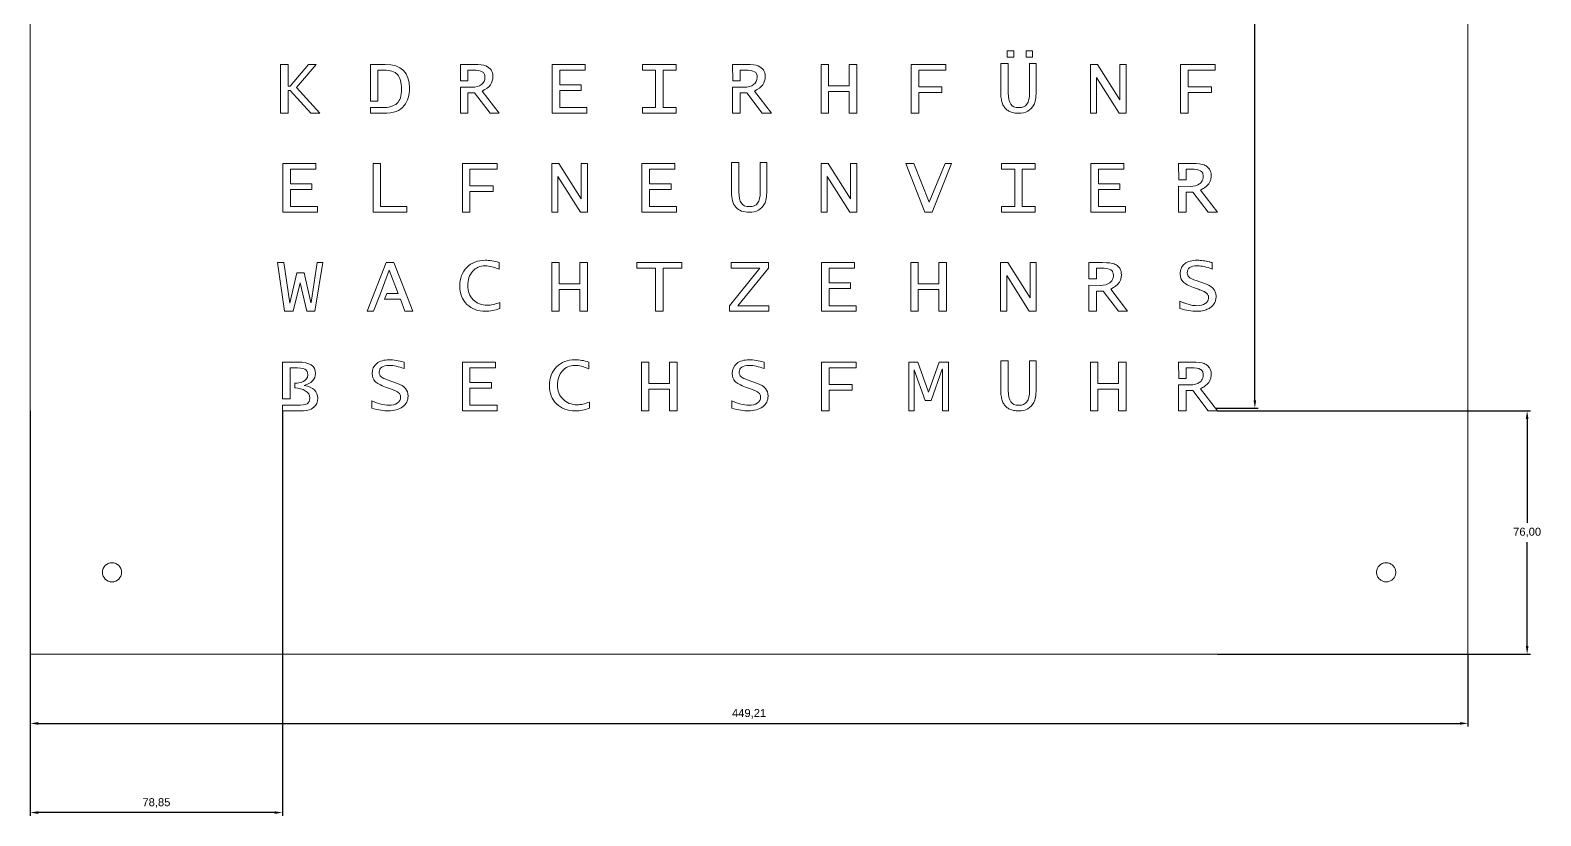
# Model space of a CAD drawing. Header units: millimetres. Extents: x 39 to 511, y -7 to 493.
# Drawn here: x 39.4 to 511.4, y -6.7 to 238.8 of the extents above; entities that cross this region are included whole.
import ezdxf

# ---------------------------------------------------------------- set-up
doc = ezdxf.new("R2010")
doc.units = ezdxf.units.MM
doc.header["$PDSIZE"] = -1
doc.linetypes.add('SLD-Durchgehend', pattern=[0])
doc.styles.get("Standard").update_dxf_attribs({"font": 'Arial.ttf'})
doc.dimstyles.new('ISO-25', dxfattribs={"dimtxt": 2.5, "dimasz": 2.5, "dimexe": 1.25, "dimexo": 0.625, "dimtad": 1, "dimtxsty": 'Standard', "dimcen": 2.5, "dimadec": 0, "dimazin": 0, "dimtfac": 1, "dimtmove": 0, "dimatfit": 3, "dimfxl": 1, "dimarcsym": 0})

# ---------------------------------------------------------------- blocks, each defined once
blk = doc.blocks.new('*D2')
at = {"color": 0, "lineweight": -2, "transparency": 16777216}
for p, q in [((39.44, 43.87), (39.44, 21.21)), ((488.65, 43.87), (488.65, 21.21)), ((41.94, 22.21), (486.15, 22.21))]:
    blk.add_line(p, q, dxfattribs=at)
at = {"color": 0, "transparency": 16777216}
for points in [[(41.94, 22.62), (41.94, 21.79), (39.44, 22.21)], [(486.15, 22.62), (486.15, 21.79), (488.65, 22.21)]]:
    blk.add_solid(points, dxfattribs=at)
at = {"layer": 'Defpoints', "color": 0, "transparency": 16777216}
for p in [(39.44, 43.87), (488.65, 43.87), (488.65, 22.21)]:
    blk.add_point(p, dxfattribs=at)
at = {"color": 0, "transparency": 16777216, "insert": (264.05, 25.22), "char_height": 2.5, "attachment_point": 5}
blk.add_mtext('449,21', dxfattribs=at)
blk = doc.blocks.new('*D4')
at = {"color": 0, "lineweight": -2, "transparency": 16777216}
for p, q in [((409.72, 413.77), (423.07, 413.77)), ((422.07, 411.27), (422.07, 270.24)), ((355.77, 282.31), (415.05, 282.31)), ((414.05, 279.81), (414.05, 269.89)), ((414.05, 253.95), (414.05, 263.87)), ((422.07, 123.19), (422.07, 264.22)), ((355.77, 251.45), (415.05, 251.45)), ((409.72, 120.69), (423.07, 120.69))]:
    blk.add_line(p, q, dxfattribs=at)
at = {"color": 0, "transparency": 16777216}
for points in [[(421.65, 411.27), (422.48, 411.27), (422.07, 413.77)], [(413.63, 279.81), (414.46, 279.81), (414.05, 282.31)], [(413.63, 253.95), (414.46, 253.95), (414.05, 251.45)], [(421.65, 123.19), (422.48, 123.19), (422.07, 120.69)]]:
    blk.add_solid(points, dxfattribs=at)
at = {"layer": 'Defpoints', "color": 0, "transparency": 16777216}
for p in [(409.72, 413.77), (355.77, 282.31), (355.77, 251.45), (414.05, 251.45), (409.72, 120.69), (422.07, 120.69)]:
    blk.add_point(p, dxfattribs=at)
at = {"color": 0, "transparency": 16777216, "char_height": 2.5, "attachment_point": 5}
for s, insert in [('30,86', (414.05, 266.88)), ('293,07', (422.07, 267.23))]:
    blk.add_mtext(s, dxfattribs=dict(at, insert=insert))
blk = doc.blocks.new('*D6')
at = {"color": 0, "lineweight": -2, "transparency": 16777216}
for p, q in [((410.35, 119.87), (508.14, 119.87)), ((507.14, 117.37), (507.14, 84.88)), ((507.14, 46.37), (507.14, 78.85)), ((410.35, 43.87), (508.14, 43.87))]:
    blk.add_line(p, q, dxfattribs=at)
at = {"color": 0, "transparency": 16777216}
for points in [[(506.73, 117.37), (507.56, 117.37), (507.14, 119.87)], [(506.73, 46.37), (507.56, 46.37), (507.14, 43.87)]]:
    blk.add_solid(points, dxfattribs=at)
at = {"layer": 'Defpoints', "color": 0, "transparency": 16777216}
for p in [(410.35, 119.87), (410.35, 43.87), (507.14, 43.87)]:
    blk.add_point(p, dxfattribs=at)
at = {"color": 0, "transparency": 16777216, "insert": (507.14, 81.87), "char_height": 2.5, "attachment_point": 5}
blk.add_mtext('76,00', dxfattribs=at)
blk = doc.blocks.new('*D7')
at = {"color": 0, "lineweight": -2, "transparency": 16777216}
for p, q in [((39.44, 119.87), (39.44, -6.66)), ((118.29, 119.87), (118.29, -6.66)), ((115.79, -5.66), (41.94, -5.66))]:
    blk.add_line(p, q, dxfattribs=at)
at = {"color": 0, "transparency": 16777216}
for points in [[(41.94, -5.25), (41.94, -6.08), (39.44, -5.66)], [(115.79, -5.25), (115.79, -6.08), (118.29, -5.66)]]:
    blk.add_solid(points, dxfattribs=at)
at = {"layer": 'Defpoints', "color": 0, "transparency": 16777216}
for p in [(39.44, 119.87), (118.29, 119.87), (39.44, -5.66)]:
    blk.add_point(p, dxfattribs=at)
at = {"color": 0, "transparency": 16777216, "insert": (78.87, -2.65), "char_height": 2.5, "attachment_point": 5}
blk.add_mtext('78,85', dxfattribs=at)

msp = doc.modelspace()

# ---------------------------------------------------------------- linework, layer by layer
at = {"color": 7, "linetype": 'SLD-Durchgehend', "lineweight": 15}
for p, q in [((39.44, 493.082), (39.44, 43.868)), ((488.653, 43.868), (488.653, 493.082)), ((346.776, 232.408), (344.722, 232.408)), ((344.722, 232.408), (344.722, 230.355)), ((346.776, 230.355), (346.776, 232.408)), ((352.624, 232.408), (350.57, 232.408)), ((350.57, 232.408), (350.57, 230.355)), ((352.624, 230.355), (352.624, 232.408)), ((120.007, 228.091), (117.671, 228.091)), ((117.671, 228.091), (117.671, 212.867)), ((120.007, 221.341), (120.007, 228.091)), ((126.378, 228.091), (120.617, 221.341)), ((122.595, 220.91), (128.739, 228.091)), ((128.739, 228.091), (126.378, 228.091)), ((145.754, 228.091), (145.746, 216.622)), ((150.346, 228.091), (145.754, 228.091)), ((178.11, 228.091), (173.849, 228.091)), ((173.849, 228.091), (173.856, 222.988)), ((212.815, 228.091), (202.528, 228.091)), ((202.528, 228.091), (202.528, 212.867)), ((212.815, 226.333), (212.815, 228.091)), ((241.264, 228.091), (230.727, 228.091)), ((230.727, 228.091), (230.727, 226.333)), ((241.264, 226.333), (241.264, 228.091)), ((263.169, 228.091), (258.909, 228.091)), ((258.909, 228.091), (258.915, 222.988)), ((288.87, 228.091), (286.533, 228.091)), ((286.533, 228.091), (286.533, 212.867)), ((288.87, 221.437), (288.87, 228.091)), ((297.662, 228.091), (295.313, 228.091)), ((295.313, 228.091), (295.313, 221.437)), ((297.662, 212.867), (297.662, 228.091)), ((325.565, 228.091), (314.732, 228.091)), ((314.732, 228.091), (314.732, 212.867)), ((325.565, 226.333), (325.565, 228.091)), ((345.03, 228.459), (342.693, 228.459)), ((342.693, 228.459), (342.693, 219.25)), ((344.722, 230.355), (346.776, 230.355)), ((345.03, 219.217), (345.03, 228.459)), ((350.57, 230.355), (352.624, 230.355)), ((353.705, 228.459), (351.664, 228.459)), ((351.664, 228.459), (351.664, 219.274)), ((353.705, 219.618), (353.705, 228.459)), ((372.893, 228.139), (370.686, 228.139)), ((370.686, 228.139), (370.686, 212.867)), ((379.879, 217.067), (372.893, 228.139)), ((381.815, 228.139), (379.903, 228.139)), ((379.903, 228.139), (379.903, 217.067)), ((381.815, 212.867), (381.815, 228.139)), ((409.718, 228.091), (398.884, 228.091)), ((398.884, 228.091), (398.884, 212.867)), ((409.718, 226.333), (409.718, 228.091)), ((148.091, 226.333), (149.893, 226.333)), ((148.091, 216.622), (148.091, 226.333)), ((173.856, 222.988), (176.191, 222.988)), ((176.191, 222.988), (176.191, 226.333)), ((176.191, 226.333), (177.624, 226.333)), ((204.865, 221.72), (204.865, 226.333)), ((204.865, 226.333), (212.815, 226.333)), ((230.727, 226.333), (234.821, 226.333)), ((234.821, 226.333), (234.821, 214.625)), ((237.17, 214.625), (237.17, 226.333)), ((237.17, 226.333), (241.264, 226.333)), ((258.915, 222.988), (261.25, 222.988)), ((261.25, 222.988), (261.25, 226.333)), ((261.25, 226.333), (262.683, 226.333)), ((317.068, 221.093), (317.068, 226.333)), ((317.068, 226.333), (325.565, 226.333)), ((372.585, 212.867), (372.585, 224.025)), ((372.585, 224.025), (372.622, 224.025)), ((372.622, 224.025), (379.656, 212.867)), ((401.221, 221.093), (401.221, 226.333)), ((401.221, 226.333), (409.718, 226.333)), ((120.617, 221.341), (120.007, 221.341)), ((120.007, 219.935), (120.641, 219.935)), ((120.007, 212.867), (120.007, 219.935)), ((120.641, 219.935), (127.115, 212.867)), ((129.913, 212.867), (122.595, 220.91)), ((177.421, 220.971), (173.849, 220.988)), ((173.849, 220.988), (173.849, 212.867)), ((176.186, 212.867), (176.186, 219.201)), ((176.186, 219.201), (178.296, 219.201)), ((178.296, 219.201), (183.103, 212.867)), ((185.938, 212.867), (180.686, 219.797)), ((211.604, 221.72), (204.865, 221.72)), ((204.865, 214.625), (204.865, 219.963)), ((204.865, 219.963), (211.604, 219.963)), ((211.604, 219.963), (211.604, 221.72)), ((262.481, 220.971), (258.909, 220.988)), ((258.909, 220.988), (258.909, 212.867)), ((261.246, 212.867), (261.246, 219.201)), ((261.246, 219.201), (263.355, 219.201)), ((263.355, 219.201), (268.163, 212.867)), ((270.998, 212.867), (265.745, 219.797)), ((295.313, 221.437), (288.87, 221.437)), ((288.87, 212.867), (288.87, 219.679)), ((288.87, 219.679), (295.313, 219.679)), ((295.313, 219.679), (295.313, 212.867)), ((324.318, 221.093), (317.068, 221.093)), ((317.068, 212.867), (317.068, 219.335)), ((317.068, 219.335), (324.318, 219.335)), ((324.318, 219.335), (324.318, 221.093)), ((408.47, 221.093), (401.221, 221.093)), ((401.221, 212.867), (401.221, 219.335)), ((401.221, 219.335), (408.47, 219.335)), ((408.47, 219.335), (408.47, 221.093)), ((117.671, 212.867), (120.007, 212.867)), ((127.115, 212.867), (129.913, 212.867)), ((145.746, 216.622), (148.091, 216.622)), ((149.265, 214.625), (145.754, 214.626)), ((145.754, 214.626), (145.754, 212.867)), ((145.754, 212.867), (149.719, 212.867)), ((173.849, 212.867), (176.186, 212.867)), ((183.103, 212.867), (185.938, 212.867)), ((202.528, 212.867), (213.361, 212.867)), ((213.361, 214.625), (204.865, 214.625)), ((213.361, 212.867), (213.361, 214.625)), ((234.821, 214.625), (230.727, 214.625)), ((230.727, 214.625), (230.727, 212.867)), ((230.727, 212.867), (241.264, 212.867)), ((241.264, 214.625), (237.17, 214.625)), ((241.264, 212.867), (241.264, 214.625)), ((258.909, 212.867), (261.246, 212.867)), ((268.163, 212.867), (270.998, 212.867)), ((286.533, 212.867), (288.87, 212.867)), ((295.313, 212.867), (297.662, 212.867)), ((314.732, 212.867), (317.068, 212.867)), ((370.686, 212.867), (372.585, 212.867)), ((379.656, 212.867), (381.815, 212.867)), ((379.903, 217.067), (379.879, 217.067)), ((398.884, 212.867), (401.221, 212.867)), ((128.662, 197.145), (118.375, 197.145)), ((118.375, 197.145), (118.375, 181.921)), ((120.712, 190.774), (120.712, 195.387)), ((120.712, 195.387), (128.662, 195.387)), ((128.662, 195.387), (128.662, 197.145)), ((148.911, 197.145), (146.574, 197.145)), ((146.574, 197.145), (146.574, 181.921)), ((148.911, 183.679), (148.911, 197.145)), ((185.311, 197.145), (174.477, 197.145)), ((174.477, 197.145), (174.477, 181.921)), ((176.814, 190.147), (176.814, 195.387)), ((176.814, 195.387), (185.311, 195.387)), ((185.311, 195.387), (185.311, 197.145)), ((204.587, 197.194), (202.38, 197.194)), ((202.38, 197.194), (202.38, 181.921)), ((211.573, 186.121), (204.587, 197.194)), ((213.509, 197.194), (211.598, 197.194)), ((211.598, 197.194), (211.598, 186.121)), ((213.509, 181.921), (213.509, 197.194)), ((240.866, 197.145), (230.579, 197.145)), ((230.579, 197.145), (230.579, 181.921)), ((232.916, 190.774), (232.916, 195.387)), ((232.916, 195.387), (240.866, 195.387)), ((240.866, 195.387), (240.866, 197.145)), ((260.877, 197.513), (258.54, 197.513)), ((258.54, 197.513), (258.54, 188.304)), ((260.877, 188.272), (260.877, 197.513)), ((269.552, 197.513), (267.511, 197.513)), ((267.511, 197.513), (267.511, 188.328)), ((269.552, 188.673), (269.552, 197.513)), ((288.74, 197.194), (286.533, 197.194)), ((286.533, 197.194), (286.533, 181.921)), ((295.726, 186.121), (288.74, 197.194)), ((297.662, 197.194), (295.75, 197.194)), ((295.75, 197.194), (295.75, 186.121)), ((297.662, 181.921), (297.662, 197.194)), ((315.467, 197.145), (313, 197.145)), ((313, 197.145), (318.909, 181.921)), ((320.335, 185.044), (315.467, 197.145)), ((325.3, 197.145), (320.335, 185.044)), ((321.258, 181.921), (327.296, 197.145)), ((327.296, 197.145), (325.3, 197.145)), ((353.468, 197.145), (342.93, 197.145)), ((342.93, 197.145), (342.93, 195.387)), ((342.93, 195.387), (347.025, 195.387)), ((347.025, 195.387), (347.025, 183.679)), ((349.374, 183.679), (349.374, 195.387)), ((349.374, 195.387), (353.468, 195.387)), ((353.468, 195.387), (353.468, 197.145)), ((381.12, 197.145), (370.833, 197.145)), ((370.833, 197.145), (370.833, 181.921)), ((373.17, 190.774), (373.17, 195.387)), ((373.17, 195.387), (381.12, 195.387)), ((381.12, 195.387), (381.12, 197.145)), ((402.517, 197.145), (398.257, 197.145)), ((398.257, 197.145), (398.263, 192.043)), ((400.598, 192.043), (400.598, 195.387)), ((400.598, 195.387), (402.031, 195.387)), ((127.451, 190.774), (120.712, 190.774)), ((120.712, 183.679), (120.712, 189.017)), ((120.712, 189.017), (127.451, 189.017)), ((127.451, 189.017), (127.451, 190.774)), ((184.063, 190.147), (176.814, 190.147)), ((184.063, 188.389), (184.063, 190.147)), ((204.28, 181.921), (204.28, 193.079)), ((204.28, 193.079), (204.316, 193.079)), ((204.316, 193.079), (211.351, 181.921)), ((239.655, 190.774), (232.916, 190.774)), ((232.916, 183.679), (232.916, 189.017)), ((232.916, 189.017), (239.655, 189.017)), ((239.655, 189.017), (239.655, 190.774)), ((288.432, 181.921), (288.432, 193.079)), ((288.432, 193.079), (288.469, 193.079)), ((288.469, 193.079), (295.503, 181.921)), ((379.909, 190.774), (373.17, 190.774)), ((373.17, 183.679), (373.17, 189.017)), ((373.17, 189.017), (379.909, 189.017)), ((379.909, 189.017), (379.909, 190.774)), ((401.829, 190.025), (398.257, 190.043)), ((398.257, 190.043), (398.257, 181.921)), ((398.263, 192.043), (400.598, 192.043)), ((410.345, 181.921), (405.093, 188.851)), ((176.814, 181.921), (176.814, 188.389)), ((176.814, 188.389), (184.063, 188.389)), ((211.598, 186.121), (211.573, 186.121)), ((295.75, 186.121), (295.726, 186.121)), ((400.593, 181.921), (400.593, 188.255)), ((400.593, 188.255), (402.703, 188.255)), ((402.703, 188.255), (407.51, 181.921)), ((118.375, 181.921), (129.209, 181.921)), ((129.209, 183.679), (120.712, 183.679)), ((129.209, 181.921), (129.209, 183.679)), ((146.574, 181.921), (157.112, 181.921)), ((157.112, 183.679), (148.911, 183.679)), ((157.112, 181.921), (157.112, 183.679)), ((174.477, 181.921), (176.814, 181.921)), ((202.38, 181.921), (204.28, 181.921)), ((211.351, 181.921), (213.509, 181.921)), ((230.579, 181.921), (241.412, 181.921)), ((241.412, 183.679), (232.916, 183.679)), ((241.412, 181.921), (241.412, 183.679)), ((286.533, 181.921), (288.432, 181.921)), ((295.503, 181.921), (297.662, 181.921)), ((318.909, 181.921), (321.258, 181.921)), ((347.025, 183.679), (342.93, 183.679)), ((342.93, 183.679), (342.93, 181.921)), ((342.93, 181.921), (353.468, 181.921)), ((353.468, 183.679), (349.374, 183.679)), ((353.468, 181.921), (353.468, 183.679)), ((370.833, 181.921), (381.667, 181.921)), ((381.667, 183.679), (373.17, 183.679)), ((381.667, 181.921), (381.667, 183.679)), ((398.257, 181.921), (400.593, 181.921)), ((407.51, 181.921), (410.345, 181.921)), ((118.661, 166.199), (116.668, 166.199)), ((116.668, 166.199), (118.932, 150.976)), ((120.512, 153.551), (118.661, 166.199)), ((129.138, 166.199), (127.182, 153.693)), ((128.413, 150.976), (130.916, 166.199)), ((130.916, 166.199), (129.138, 166.199)), ((150.677, 166.199), (144.671, 150.976)), ((153.013, 166.199), (150.677, 166.199)), ((159.015, 150.976), (153.013, 166.199)), ((185.938, 164.097), (185.938, 166.248)), ((204.717, 166.199), (202.38, 166.199)), ((202.38, 166.199), (202.38, 150.976)), ((204.717, 159.545), (204.717, 166.199)), ((213.509, 166.199), (211.16, 166.199)), ((211.16, 166.199), (211.16, 159.545)), ((213.509, 150.976), (213.509, 166.199)), ((243.02, 166.199), (228.971, 166.199)), ((228.971, 166.199), (228.971, 164.441)), ((243.02, 164.441), (243.02, 166.199)), ((270.098, 166.199), (258.483, 166.199)), ((258.483, 166.199), (258.483, 164.441)), ((270.098, 164.441), (270.098, 166.199)), ((296.967, 166.199), (286.681, 166.199)), ((286.681, 166.199), (286.681, 150.976)), ((296.967, 164.441), (296.967, 166.199)), ((316.921, 166.199), (314.584, 166.199)), ((314.584, 166.199), (314.584, 150.976)), ((316.921, 159.545), (316.921, 166.199)), ((325.713, 166.199), (323.364, 166.199)), ((323.364, 166.199), (323.364, 159.545)), ((325.713, 150.976), (325.713, 166.199)), ((344.842, 166.248), (342.635, 166.248)), ((342.635, 166.248), (342.635, 150.976)), ((351.828, 155.175), (344.842, 166.248)), ((353.764, 166.248), (351.852, 166.248)), ((351.852, 166.248), (351.852, 155.175)), ((353.764, 150.976), (353.764, 166.248)), ((374.466, 166.199), (370.206, 166.199)), ((370.206, 166.199), (370.212, 161.097)), ((408.687, 164.182), (408.687, 166.211)), ((122.743, 162.983), (120.548, 153.551)), ((124.995, 162.983), (122.743, 162.983)), ((127.153, 153.693), (124.995, 162.983)), ((148.846, 156.54), (151.612, 163.814)), ((151.612, 163.814), (154.398, 156.54)), ((228.971, 164.441), (234.819, 164.441)), ((234.819, 164.441), (234.819, 150.976)), ((237.168, 150.976), (237.168, 164.441)), ((237.168, 164.441), (243.02, 164.441)), ((267.454, 164.441), (257.9, 152.733)), ((258.483, 164.441), (267.454, 164.441)), ((260.557, 152.733), (270.098, 164.441)), ((289.017, 159.829), (289.017, 164.441)), ((289.017, 164.441), (296.967, 164.441)), ((344.534, 150.976), (344.534, 162.133)), ((344.534, 162.133), (344.57, 162.133)), ((344.57, 162.133), (351.605, 150.976)), ((370.212, 161.097), (372.547, 161.097)), ((372.547, 161.097), (372.547, 164.441)), ((372.547, 164.441), (373.98, 164.441)), ((405.22, 160.043), (403.726, 160.566)), ((121.637, 150.976), (123.751, 159.91)), ((123.751, 159.91), (123.776, 159.91)), ((123.776, 159.91), (125.874, 150.976)), ((146.687, 150.976), (148.846, 156.54)), ((150.814, 156.54), (150.147, 154.782)), ((152.271, 156.54), (150.814, 156.54)), ((154.398, 156.54), (152.271, 156.54)), ((211.16, 159.545), (204.717, 159.545)), ((204.717, 150.976), (204.717, 157.787)), ((204.717, 157.787), (211.16, 157.787)), ((211.16, 157.787), (211.16, 150.976)), ((295.756, 159.829), (289.017, 159.829)), ((289.017, 152.733), (289.017, 158.071)), ((289.017, 158.071), (295.756, 158.071)), ((295.756, 158.071), (295.756, 159.829)), ((323.364, 159.545), (316.921, 159.545)), ((316.921, 150.976), (316.921, 157.787)), ((316.921, 157.787), (323.364, 157.787)), ((323.364, 157.787), (323.364, 150.976)), ((373.778, 159.079), (370.206, 159.097)), ((370.206, 159.097), (370.206, 150.976)), ((372.543, 150.976), (372.543, 157.31)), ((372.543, 157.31), (374.652, 157.31)), ((374.652, 157.31), (379.46, 150.976)), ((382.295, 150.976), (377.042, 157.905)), ((402.908, 158.415), (404.471, 157.848)), ((406.642, 159.553), (405.22, 160.043)), ((120.548, 153.551), (120.512, 153.551)), ((127.182, 153.693), (127.153, 153.693)), ((150.147, 154.782), (155.099, 154.782)), ((155.099, 154.782), (156.533, 150.976)), ((186.141, 151.818), (186.141, 153.742)), ((257.9, 152.733), (257.9, 150.976)), ((270.191, 152.733), (260.557, 152.733)), ((270.191, 150.976), (270.191, 152.733)), ((297.514, 152.733), (289.017, 152.733)), ((297.514, 150.976), (297.514, 152.733)), ((351.852, 155.175), (351.828, 155.175)), ((398.647, 154.134), (398.647, 151.818)), ((118.932, 150.976), (121.637, 150.976)), ((125.874, 150.976), (128.413, 150.976)), ((144.671, 150.976), (146.687, 150.976)), ((156.533, 150.976), (159.015, 150.976)), ((202.38, 150.976), (204.717, 150.976)), ((211.16, 150.976), (213.509, 150.976)), ((234.819, 150.976), (237.168, 150.976)), ((257.9, 150.976), (270.191, 150.976)), ((286.681, 150.976), (297.514, 150.976)), ((314.584, 150.976), (316.921, 150.976)), ((323.364, 150.976), (325.713, 150.976)), ((342.635, 150.976), (344.534, 150.976)), ((351.605, 150.976), (353.764, 150.976)), ((370.206, 150.976), (372.543, 150.976)), ((379.46, 150.976), (382.295, 150.976)), ((123.205, 135.089), (118.292, 135.089)), ((118.292, 135.089), (118.298, 130.494)), ((120.638, 123.619), (120.635, 133.331)), ((120.635, 133.331), (121.723, 133.331)), ((156.229, 133.072), (156.229, 135.101)), ((184.764, 135.089), (174.477, 135.089)), ((174.477, 135.089), (174.477, 119.865)), ((176.814, 128.718), (176.814, 133.331)), ((176.814, 133.331), (184.764, 133.331)), ((184.764, 133.331), (184.764, 135.089)), ((213.989, 132.987), (213.989, 135.137)), ((232.768, 135.089), (230.431, 135.089)), ((230.431, 135.089), (230.431, 119.865)), ((232.768, 128.435), (232.768, 135.089)), ((241.56, 135.089), (239.211, 135.089)), ((239.211, 135.089), (239.211, 128.435)), ((241.56, 119.865), (241.56, 135.089)), ((268.709, 133.072), (268.709, 135.101)), ((297.514, 135.089), (286.681, 135.089)), ((286.681, 135.089), (286.681, 119.865)), ((289.017, 128.09), (289.017, 133.331)), ((289.017, 133.331), (297.514, 133.331)), ((297.514, 133.331), (297.514, 135.089)), ((316.759, 135.089), (313.948, 135.089)), ((313.948, 135.089), (313.948, 119.865)), ((315.572, 119.865), (315.572, 132.655)), ((315.572, 132.655), (315.596, 132.655)), ((315.596, 132.655), (319.014, 123.081)), ((320.104, 125.713), (316.759, 135.089)), ((323.417, 135.089), (320.128, 125.713)), ((320.983, 123.081), (324.413, 132.93)), ((326.349, 135.089), (323.417, 135.089)), ((324.413, 132.93), (324.437, 132.93)), ((324.437, 132.93), (324.437, 119.865)), ((326.349, 119.865), (326.349, 135.089)), ((345.03, 135.457), (342.693, 135.457)), ((342.693, 135.457), (342.693, 126.248)), ((345.03, 126.215), (345.03, 135.457)), ((353.705, 135.457), (351.664, 135.457)), ((351.664, 135.457), (351.664, 126.272)), ((353.705, 126.616), (353.705, 135.457)), ((373.023, 135.089), (370.686, 135.089)), ((370.686, 135.089), (370.686, 119.865)), ((373.023, 128.435), (373.023, 135.089)), ((381.815, 135.089), (379.466, 135.089)), ((379.466, 135.089), (379.466, 128.435)), ((381.815, 119.865), (381.815, 135.089)), ((402.517, 135.089), (398.257, 135.089)), ((398.257, 135.089), (398.263, 129.986)), ((400.598, 129.986), (400.598, 133.331)), ((400.598, 133.331), (402.031, 133.331)), ((118.298, 130.494), (118.298, 123.619)), ((122.278, 128.504), (122.134, 128.504)), ((122.134, 128.504), (122.134, 127.046)), ((152.762, 128.933), (151.268, 129.455)), ((154.184, 128.443), (152.762, 128.933)), ((183.553, 128.718), (176.814, 128.718)), ((183.553, 126.961), (183.553, 128.718)), ((239.211, 128.435), (232.768, 128.435)), ((265.242, 128.933), (263.748, 129.455)), ((266.664, 128.443), (265.242, 128.933)), ((296.267, 128.09), (289.017, 128.09)), ((296.267, 126.333), (296.267, 128.09)), ((379.466, 128.435), (373.023, 128.435)), ((401.829, 127.969), (398.257, 127.986)), ((398.257, 127.986), (398.257, 119.865)), ((398.263, 129.986), (400.598, 129.986)), ((118.298, 123.619), (120.638, 123.619)), ((122.134, 127.046), (122.314, 127.046)), ((146.189, 123.024), (146.189, 120.708)), ((150.45, 127.305), (152.013, 126.738)), ((176.814, 121.623), (176.814, 126.961)), ((176.814, 126.961), (183.553, 126.961)), ((232.768, 119.865), (232.768, 126.677)), ((232.768, 126.677), (239.211, 126.677)), ((239.211, 126.677), (239.211, 119.865)), ((258.669, 123.024), (258.669, 120.708)), ((262.93, 127.305), (264.493, 126.738)), ((289.017, 119.865), (289.017, 126.333)), ((289.017, 126.333), (296.267, 126.333)), ((319.014, 123.081), (320.983, 123.081)), ((320.128, 125.713), (320.104, 125.713)), ((373.023, 119.865), (373.023, 126.677)), ((373.023, 126.677), (379.466, 126.677)), ((379.466, 126.677), (379.466, 119.865)), ((400.593, 119.865), (400.593, 126.199)), ((400.593, 126.199), (402.703, 126.199)), ((402.703, 126.199), (407.51, 119.865)), ((410.345, 119.865), (405.093, 126.794)), ((118.298, 121.623), (118.292, 119.865)), ((118.292, 119.865), (122.885, 119.865)), ((122.743, 121.623), (118.298, 121.623)), ((174.477, 119.865), (185.311, 119.865)), ((185.311, 121.623), (176.814, 121.623)), ((185.311, 119.865), (185.311, 121.623)), ((214.192, 120.708), (214.192, 122.631)), ((230.431, 119.865), (232.768, 119.865)), ((239.211, 119.865), (241.56, 119.865)), ((286.681, 119.865), (289.017, 119.865)), ((313.948, 119.865), (315.572, 119.865)), ((324.437, 119.865), (326.349, 119.865)), ((370.686, 119.865), (373.023, 119.865)), ((379.466, 119.865), (381.815, 119.865)), ((398.257, 119.865), (400.593, 119.865)), ((407.51, 119.865), (410.345, 119.865)), ((39.44, 43.868), (488.653, 43.868))]:
    msp.add_line(p, q, dxfattribs=at)
for points in [[(157.94, 220.781), (157.94, 225.653), (155.409, 228.091), (150.346, 228.091)], [(181.799, 227.653), (181.111, 227.945), (179.88, 228.091), (178.11, 228.091)], [(184.006, 224.422), (184.006, 225.965), (183.269, 227.042), (181.799, 227.653)], [(266.859, 227.653), (266.17, 227.945), (264.939, 228.091), (263.169, 228.091)], [(269.066, 224.422), (269.066, 225.965), (268.329, 227.042), (266.859, 227.653)], [(149.893, 226.333), (151.889, 226.333), (153.311, 225.875), (154.165, 224.964)], [(154.165, 224.964), (155.02, 224.049), (155.449, 222.534), (155.449, 220.412)], [(177.624, 226.333), (179.11, 226.333), (180.131, 226.171), (180.686, 225.847)], [(181.516, 224.045), (181.516, 223.101), (181.146, 222.357), (180.41, 221.801)], [(180.686, 225.847), (181.24, 225.523), (181.516, 224.92), (181.516, 224.045)], [(183.241, 221.769), (183.751, 222.478), (184.006, 223.365), (184.006, 224.422)], [(262.683, 226.333), (264.169, 226.333), (265.19, 226.171), (265.745, 225.847)], [(266.575, 224.045), (266.575, 223.101), (266.206, 222.357), (265.47, 221.801)], [(265.745, 225.847), (266.3, 225.523), (266.575, 224.92), (266.575, 224.045)], [(268.3, 221.769), (268.811, 222.478), (269.066, 223.365), (269.066, 224.422)], [(155.449, 220.412), (155.449, 218.327), (154.976, 216.839), (154.032, 215.953)], [(156.292, 215.313), (157.389, 216.702), (157.94, 218.529), (157.94, 220.781)], [(180.41, 221.801), (179.677, 221.247), (178.681, 220.965), (177.421, 220.971)], [(180.686, 219.797), (181.88, 220.404), (182.731, 221.064), (183.241, 221.769)], [(265.47, 221.801), (264.736, 221.247), (263.74, 220.965), (262.481, 220.971)], [(265.745, 219.797), (266.94, 220.404), (267.79, 221.064), (268.3, 221.769)], [(345.796, 215.71), (345.285, 216.435), (345.03, 217.602), (345.03, 219.217)], [(351.664, 219.274), (351.664, 217.622), (351.401, 216.435), (350.87, 215.71)], [(353.029, 215.512), (353.478, 216.342), (353.705, 217.711), (353.705, 219.618)], [(154.032, 215.953), (153.085, 215.066), (151.497, 214.624), (149.265, 214.625)], [(149.719, 212.867), (151.395, 212.867), (152.736, 213.054), (153.744, 213.43)], [(153.744, 213.43), (154.753, 213.807), (155.603, 214.435), (156.292, 215.313)], [(348.27, 214.625), (347.132, 214.625), (346.306, 214.985), (345.796, 215.71)], [(350.87, 215.71), (350.34, 214.985), (349.473, 214.625), (348.27, 214.625)], [(348.294, 212.867), (350.493, 212.867), (352.073, 213.75), (353.029, 215.512)], [(402.031, 195.387), (403.517, 195.387), (404.538, 195.225), (405.093, 194.901)], [(406.206, 196.707), (405.518, 196.999), (404.287, 197.145), (402.517, 197.145)], [(404.817, 190.855), (404.084, 190.302), (403.088, 190.019), (401.829, 190.025)], [(258.54, 188.304), (258.54, 186.137), (258.998, 184.534), (259.909, 183.489)], [(261.642, 184.764), (261.132, 185.489), (260.877, 186.656), (260.877, 188.272)], [(264.117, 183.679), (262.979, 183.679), (262.153, 184.04), (261.642, 184.764)], [(266.717, 184.764), (266.186, 184.04), (265.319, 183.679), (264.117, 183.679)], [(264.141, 181.921), (266.34, 181.921), (267.92, 182.804), (268.875, 184.566)], [(267.511, 188.328), (267.511, 186.676), (267.247, 185.489), (266.717, 184.764)], [(268.875, 184.566), (269.325, 185.396), (269.552, 186.765), (269.552, 188.673)], [(259.909, 183.489), (260.824, 182.444), (262.234, 181.921), (264.141, 181.921)], [(181.621, 166.936), (179.248, 166.936), (177.324, 166.191), (175.854, 164.705)], [(185.938, 166.248), (184.403, 166.705), (182.966, 166.936), (181.621, 166.936)], [(378.156, 165.762), (377.467, 166.053), (376.236, 166.199), (374.466, 166.199)], [(404.07, 166.936), (402.385, 166.936), (401.077, 166.56), (400.146, 165.81)], [(175.854, 164.705), (174.384, 163.218), (173.647, 161.274), (173.647, 158.877)], [(176.138, 159.035), (176.138, 160.821), (176.644, 162.291), (177.66, 163.445)], [(177.66, 163.445), (178.677, 164.599), (179.973, 165.178), (181.548, 165.178)], [(181.548, 165.178), (182.909, 165.178), (184.371, 164.818), (185.938, 164.097)], [(373.98, 164.441), (375.466, 164.441), (376.487, 164.279), (377.042, 163.955)], [(398.753, 162.627), (398.753, 161.615), (399.056, 160.805), (399.66, 160.197)], [(400.936, 163.044), (400.936, 164.466), (401.993, 165.178), (404.107, 165.178)], [(401.531, 161.651), (401.134, 162.003), (400.936, 162.465), (400.936, 163.044)], [(403.726, 160.566), (402.657, 160.934), (401.924, 161.299), (401.531, 161.651)], [(404.107, 165.178), (405.443, 165.178), (406.97, 164.846), (408.687, 164.182)], [(173.647, 158.877), (173.647, 156.512), (174.388, 154.604), (175.866, 153.154)], [(177.859, 154.608), (176.713, 155.754), (176.138, 157.229), (176.138, 159.035)], [(376.767, 159.91), (376.033, 159.356), (375.037, 159.073), (373.778, 159.079)], [(377.042, 157.905), (378.237, 158.512), (379.087, 159.173), (379.597, 159.877)], [(399.66, 160.197), (400.267, 159.586), (401.349, 158.994), (402.908, 158.415)], [(175.866, 153.154), (177.344, 151.701), (179.296, 150.976), (181.714, 150.976)], [(182.285, 152.887), (180.479, 152.887), (179.005, 153.462), (177.859, 154.608)], [(181.714, 150.976), (183.099, 150.976), (184.573, 151.255), (186.141, 151.818)], [(186.141, 153.742), (184.663, 153.171), (183.375, 152.887), (182.285, 152.887)], [(398.647, 151.818), (400.729, 151.255), (402.426, 150.976), (403.738, 150.976)], [(406.573, 153.414), (405.885, 152.96), (404.965, 152.733), (403.807, 152.733)], [(121.723, 133.331), (123.472, 133.331), (124.65, 133.18), (125.258, 132.881)], [(128.547, 131.553), (128.547, 133.91), (126.765, 135.089), (123.205, 135.089)], [(125.258, 132.881), (125.869, 132.581), (126.181, 131.998), (126.173, 131.136)], [(147.688, 134.7), (146.76, 133.946), (146.295, 132.885), (146.295, 131.517)], [(151.612, 135.826), (149.927, 135.826), (148.619, 135.449), (147.688, 134.7)], [(148.478, 131.934), (148.478, 133.355), (149.535, 134.068), (151.649, 134.068)], [(156.229, 135.101), (154.52, 135.583), (152.981, 135.826), (151.612, 135.826)], [(151.649, 134.068), (152.985, 134.068), (154.512, 133.736), (156.229, 133.072)], [(203.905, 133.594), (202.435, 132.108), (201.698, 130.164), (201.698, 127.766)], [(209.672, 135.826), (207.299, 135.826), (205.375, 135.08), (203.905, 133.594)], [(204.189, 127.924), (204.189, 129.71), (204.695, 131.18), (205.711, 132.335)], [(205.711, 132.335), (206.728, 133.489), (208.024, 134.068), (209.599, 134.068)], [(209.599, 134.068), (210.96, 134.068), (212.422, 133.708), (213.989, 132.987)], [(213.989, 135.137), (212.454, 135.595), (211.017, 135.826), (209.672, 135.826)], [(260.168, 134.7), (259.241, 133.946), (258.775, 132.885), (258.775, 131.517)], [(264.092, 135.826), (262.407, 135.826), (261.099, 135.449), (260.168, 134.7)], [(260.958, 131.934), (260.958, 133.355), (262.015, 134.068), (264.129, 134.068)], [(268.709, 135.101), (267, 135.583), (265.461, 135.826), (264.092, 135.826)], [(264.129, 134.068), (265.465, 134.068), (266.992, 133.736), (268.709, 133.072)], [(402.031, 133.331), (403.517, 133.331), (404.538, 133.169), (405.093, 132.845)], [(406.206, 134.651), (405.518, 134.943), (404.287, 135.089), (402.517, 135.089)], [(126.173, 131.136), (126.154, 129.026), (123.51, 128.504), (122.278, 128.504)], [(125.06, 127.827), (126.157, 128.107), (127.016, 128.568), (127.627, 129.22)], [(129.292, 123.806), (129.292, 125.908), (127.882, 127.252), (125.06, 127.827)], [(127.627, 129.22), (128.239, 129.876), (128.547, 130.65), (128.547, 131.553)], [(146.295, 131.517), (146.295, 130.504), (146.598, 129.694), (147.202, 129.087)], [(147.202, 129.087), (147.809, 128.475), (148.891, 127.884), (150.45, 127.305)], [(149.073, 130.541), (148.676, 130.893), (148.478, 131.355), (148.478, 131.934)], [(151.268, 129.455), (150.199, 129.824), (149.466, 130.188), (149.073, 130.541)], [(157.497, 124.506), (157.497, 126.357), (156.391, 127.669), (154.184, 128.443)], [(201.698, 127.766), (201.698, 125.401), (202.439, 123.494), (203.917, 122.044)], [(205.91, 123.498), (204.764, 124.644), (204.189, 126.118), (204.189, 127.924)], [(258.775, 131.517), (258.775, 130.504), (259.078, 129.694), (259.682, 129.087)], [(259.682, 129.087), (260.289, 128.475), (261.371, 127.884), (262.93, 127.305)], [(261.553, 130.541), (261.156, 130.893), (260.958, 131.355), (260.958, 131.934)], [(263.748, 129.455), (262.679, 129.824), (261.946, 130.188), (261.553, 130.541)], [(269.977, 124.506), (269.977, 126.357), (268.871, 127.669), (266.664, 128.443)], [(404.817, 128.799), (404.084, 128.245), (403.088, 127.963), (401.829, 127.969)], [(122.314, 127.046), (123.238, 127.046), (124.613, 126.638), (125.371, 126.179)], [(125.371, 126.179), (126.322, 125.603), (126.801, 124.822), (126.801, 123.842)], [(126.801, 123.842), (126.801, 122.996), (126.51, 122.411), (125.93, 122.097)], [(128.044, 120.979), (128.875, 121.659), (129.292, 122.603), (129.292, 123.806)], [(151.349, 121.623), (149.984, 121.623), (148.263, 122.089), (146.189, 123.024)], [(152.013, 126.738), (153.289, 126.268), (154.127, 125.867), (154.536, 125.527)], [(155.148, 124.138), (155.148, 123.368), (154.803, 122.761), (154.115, 122.303)], [(154.536, 125.527), (154.945, 125.187), (155.148, 124.721), (155.148, 124.138)], [(155.808, 121.129), (156.934, 121.971), (157.497, 123.097), (157.497, 124.506)], [(210.336, 121.777), (208.53, 121.777), (207.056, 122.352), (205.91, 123.498)], [(263.829, 121.623), (262.464, 121.623), (260.743, 122.089), (258.669, 123.024)], [(264.493, 126.738), (265.769, 126.268), (266.607, 125.867), (267.016, 125.527)], [(267.628, 124.138), (267.628, 123.368), (267.284, 122.761), (266.595, 122.303)], [(267.016, 125.527), (267.425, 125.187), (267.628, 124.721), (267.628, 124.138)], [(268.288, 121.129), (269.414, 121.971), (269.977, 123.097), (269.977, 124.506)], [(345.796, 122.708), (345.285, 123.433), (345.03, 124.599), (345.03, 126.215)], [(351.664, 126.272), (351.664, 124.62), (351.401, 123.433), (350.87, 122.708)], [(353.029, 122.51), (353.478, 123.34), (353.705, 124.709), (353.705, 126.616)], [(125.93, 122.097), (125.348, 121.78), (124.286, 121.623), (122.743, 121.623)], [(122.885, 119.865), (124.412, 119.865), (125.517, 119.938), (126.206, 120.084)], [(126.206, 120.084), (126.894, 120.23), (127.51, 120.529), (128.044, 120.979)], [(146.189, 120.708), (148.271, 120.145), (149.968, 119.865), (151.28, 119.865)], [(151.28, 119.865), (153.171, 119.865), (154.678, 120.286), (155.808, 121.129)], [(154.115, 122.303), (153.426, 121.85), (152.507, 121.623), (151.349, 121.623)], [(203.917, 122.044), (205.395, 120.59), (207.347, 119.865), (209.765, 119.865)], [(209.765, 119.865), (211.15, 119.865), (212.624, 120.145), (214.192, 120.708)], [(214.192, 122.631), (212.713, 122.06), (211.426, 121.777), (210.336, 121.777)], [(258.669, 120.708), (260.751, 120.145), (262.448, 119.865), (263.76, 119.865)], [(263.76, 119.865), (265.651, 119.865), (267.158, 120.286), (268.288, 121.129)], [(266.595, 122.303), (265.907, 121.85), (264.987, 121.623), (263.829, 121.623)], [(348.27, 121.623), (347.132, 121.623), (346.306, 121.983), (345.796, 122.708)], [(350.87, 122.708), (350.34, 121.983), (349.473, 121.623), (348.27, 121.623)], [(348.294, 119.865), (350.493, 119.865), (352.073, 120.748), (353.029, 122.51)], [(64.995, 72.418), (63.345, 72.418), (62, 71.073), (62, 69.423)], [(67.99, 69.423), (67.99, 71.073), (66.644, 72.418), (64.995, 72.418)], [(62, 69.423), (62, 67.774), (63.345, 66.429), (64.995, 66.429)], [(64.995, 66.429), (66.644, 66.429), (67.99, 67.774), (67.99, 69.423)]]:
    msp.add_open_spline(points, degree=3, dxfattribs=at)
for points, knots in [([(342.693, 219.25), (342.698, 218.957), (342.707, 218.393), (342.788, 217.58), (342.921, 216.832), (343.109, 216.14), (343.36, 215.506), (343.669, 214.928), (343.933, 214.596), (344.062, 214.435)], [0, 0, 0, 0, 0.1716814, 0.3311185, 0.4791989, 0.617007, 0.7518279, 0.878744, 1, 1, 1, 1]), ([(344.062, 214.435), (344.196, 214.294), (344.465, 214.012), (344.945, 213.666), (345.48, 213.378), (346.084, 213.151), (346.758, 212.987), (347.506, 212.885), (348.025, 212.873), (348.294, 212.867)], [0, 0, 0, 0, 0.1248186, 0.2505748, 0.3798663, 0.5150782, 0.6653454, 0.8264346, 1, 1, 1, 1]), ([(405.093, 194.901), (405.19, 194.836), (405.385, 194.705), (405.612, 194.424), (405.789, 194.067), (405.904, 193.617), (405.916, 193.279), (405.923, 193.099)], [0, 0, 0, 0, 0.1689805, 0.3369127, 0.5128099, 0.7407138, 1, 1, 1, 1]), ([(408.414, 193.476), (408.406, 193.683), (408.391, 194.085), (408.258, 194.659), (408.041, 195.179), (407.727, 195.651), (407.314, 196.069), (406.801, 196.435), (406.41, 196.614), (406.206, 196.707)], [0, 0, 0, 0, 0.1487851, 0.2876315, 0.4203688, 0.5513524, 0.6916106, 0.8397788, 1, 1, 1, 1]), ([(405.923, 193.099), (405.916, 192.929), (405.903, 192.599), (405.783, 192.124), (405.576, 191.666), (405.26, 191.225), (404.968, 190.981), (404.817, 190.855)], [0, 0, 0, 0, 0.1960098, 0.3810098, 0.5608701, 0.7746795, 1, 1, 1, 1]), ([(405.093, 188.851), (405.305, 188.963), (405.714, 189.179), (406.277, 189.536), (406.794, 189.922), (407.262, 190.338), (407.523, 190.667), (407.648, 190.823)], [0, 0, 0, 0, 0.2215408, 0.4257338, 0.6136239, 0.8158635, 1, 1, 1, 1]), ([(407.648, 190.823), (407.738, 190.959), (407.92, 191.234), (408.124, 191.692), (408.286, 192.216), (408.394, 192.815), (408.407, 193.251), (408.414, 193.476)], [0, 0, 0, 0, 0.1745151, 0.3516587, 0.5342387, 0.7597948, 1, 1, 1, 1]), ([(380.363, 162.53), (380.355, 162.737), (380.34, 163.139), (380.207, 163.713), (379.99, 164.234), (379.676, 164.706), (379.263, 165.124), (378.75, 165.489), (378.359, 165.668), (378.156, 165.762)], [0, 0, 0, 0, 0.1487832, 0.28763, 0.4203676, 0.5513555, 0.6916078, 0.8397784, 1, 1, 1, 1]), ([(400.146, 165.81), (399.983, 165.665), (399.66, 165.376), (399.283, 164.845), (399.022, 164.298), (398.861, 163.746), (398.769, 163.2), (398.758, 162.822), (398.753, 162.627)], [0, 0, 0, 0, 0.1818707, 0.3596253, 0.5390455, 0.6849524, 0.8378802, 1, 1, 1, 1]), ([(408.687, 166.211), (408.375, 166.296), (407.765, 166.46), (406.86, 166.655), (405.943, 166.808), (405.017, 166.914), (404.38, 166.929), (404.07, 166.936)], [0, 0, 0, 0, 0.2070865, 0.4043116, 0.5920791, 0.8018453, 1, 1, 1, 1]), ([(377.872, 162.153), (377.865, 161.983), (377.852, 161.653), (377.733, 161.178), (377.525, 160.72), (377.21, 160.279), (376.917, 160.035), (376.767, 159.91)], [0, 0, 0, 0, 0.1960056, 0.3810098, 0.5608711, 0.7746777, 1, 1, 1, 1]), ([(377.042, 163.955), (377.14, 163.89), (377.334, 163.759), (377.561, 163.478), (377.738, 163.121), (377.853, 162.671), (377.866, 162.333), (377.872, 162.153)], [0, 0, 0, 0, 0.1689787, 0.3369084, 0.5128028, 0.7407108, 1, 1, 1, 1]), ([(379.597, 159.877), (379.688, 160.013), (379.87, 160.288), (380.073, 160.747), (380.236, 161.27), (380.343, 161.869), (380.356, 162.305), (380.363, 162.53)], [0, 0, 0, 0, 0.1745168, 0.3516599, 0.5342393, 0.7597929, 1, 1, 1, 1]), ([(404.471, 157.848), (404.695, 157.764), (405.114, 157.607), (405.692, 157.366), (406.154, 157.152), (406.509, 156.964), (406.776, 156.805), (406.926, 156.69), (406.994, 156.637)], [0, 0, 0, 0, 0.2549656, 0.4779418, 0.6693585, 0.7980213, 0.9080132, 1, 1, 1, 1]), ([(409.955, 155.617), (409.947, 155.818), (409.932, 156.211), (409.804, 156.779), (409.594, 157.307), (409.299, 157.793), (408.921, 158.234), (408.464, 158.63), (407.93, 158.983), (407.318, 159.299), (406.873, 159.466), (406.642, 159.553)], [0, 0, 0, 0, 0.1089786, 0.2128477, 0.3141435, 0.4155828, 0.5198785, 0.6275042, 0.742337, 0.8660517, 1, 1, 1, 1]), ([(406.994, 156.637), (407.099, 156.537), (407.306, 156.34), (407.491, 155.978), (407.591, 155.61), (407.601, 155.371), (407.606, 155.248)], [0, 0, 0, 0, 0.2753535, 0.544871, 0.7647029, 1, 1, 1, 1]), ([(403.807, 152.733), (403.609, 152.739), (403.197, 152.751), (402.559, 152.839), (401.88, 152.977), (401.147, 153.174), (400.359, 153.433), (399.514, 153.754), (398.943, 154.005), (398.647, 154.134)], [0, 0, 0, 0, 0.1104965, 0.2296325, 0.3580985, 0.496441, 0.6524493, 0.8201921, 1, 1, 1, 1]), ([(403.738, 150.976), (404.078, 150.983), (404.734, 150.998), (405.679, 151.132), (406.488, 151.335), (407.171, 151.594), (407.748, 151.88), (408.095, 152.12), (408.266, 152.239)], [0, 0, 0, 0, 0.2133373, 0.4116468, 0.5971411, 0.7356491, 0.8693857, 1, 1, 1, 1]), ([(407.606, 155.248), (407.599, 155.109), (407.587, 154.839), (407.474, 154.45), (407.279, 154.074), (406.981, 153.713), (406.713, 153.516), (406.573, 153.414)], [0, 0, 0, 0, 0.1890214, 0.3689776, 0.5470479, 0.764343, 1, 1, 1, 1]), ([(408.266, 152.239), (408.416, 152.359), (408.709, 152.593), (409.085, 153.002), (409.396, 153.442), (409.644, 153.925), (409.823, 154.452), (409.935, 155.022), (409.948, 155.416), (409.955, 155.617)], [0, 0, 0, 0, 0.1464709, 0.2865938, 0.4227178, 0.5573934, 0.6997848, 0.8464179, 1, 1, 1, 1]), ([(405.093, 132.845), (405.19, 132.779), (405.385, 132.648), (405.612, 132.368), (405.789, 132.011), (405.904, 131.561), (405.916, 131.223), (405.923, 131.043)], [0, 0, 0, 0, 0.1689758, 0.3369075, 0.5128076, 0.7407109, 1, 1, 1, 1]), ([(408.414, 131.419), (408.406, 131.627), (408.391, 132.028), (408.258, 132.603), (408.041, 133.123), (407.727, 133.595), (407.314, 134.013), (406.801, 134.378), (406.41, 134.558), (406.206, 134.651)], [0, 0, 0, 0, 0.1487852, 0.2876299, 0.4203673, 0.5513524, 0.6916094, 0.8397787, 1, 1, 1, 1]), ([(405.923, 131.043), (405.916, 130.873), (405.903, 130.543), (405.783, 130.068), (405.576, 129.61), (405.26, 129.169), (404.968, 128.925), (404.817, 128.799)], [0, 0, 0, 0, 0.1960051, 0.3810115, 0.5608675, 0.7746803, 1, 1, 1, 1]), ([(405.093, 126.794), (405.305, 126.907), (405.714, 127.123), (406.277, 127.48), (406.794, 127.866), (407.262, 128.282), (407.523, 128.61), (407.648, 128.767)], [0, 0, 0, 0, 0.22154, 0.4257347, 0.613625, 0.815865, 1, 1, 1, 1]), ([(407.648, 128.767), (407.738, 128.903), (407.92, 129.177), (408.124, 129.636), (408.286, 130.16), (408.394, 130.759), (408.407, 131.195), (408.414, 131.419)], [0, 0, 0, 0, 0.1745147, 0.3516602, 0.5342372, 0.7597954, 1, 1, 1, 1]), ([(342.693, 126.248), (342.698, 125.955), (342.707, 125.391), (342.788, 124.578), (342.921, 123.83), (343.109, 123.137), (343.36, 122.503), (343.669, 121.926), (343.933, 121.594), (344.062, 121.432)], [0, 0, 0, 0, 0.1716802, 0.331119, 0.4791981, 0.6170078, 0.7518288, 0.8787438, 1, 1, 1, 1]), ([(344.062, 121.432), (344.196, 121.292), (344.465, 121.01), (344.945, 120.664), (345.48, 120.376), (346.084, 120.149), (346.758, 119.985), (347.506, 119.883), (348.025, 119.871), (348.294, 119.865)], [0, 0, 0, 0, 0.1248186, 0.2505756, 0.3798662, 0.5150786, 0.6653457, 0.8264346, 1, 1, 1, 1]), ([(463.098, 72.418), (462.917, 72.409), (462.559, 72.39), (462.044, 72.242), (461.572, 72.016), (461.149, 71.713), (460.787, 71.347), (460.492, 70.926), (460.274, 70.459), (460.131, 69.953), (460.113, 69.602), (460.103, 69.423)], [0, 0, 0, 0, 0.1157208, 0.2283408, 0.3391555, 0.4490725, 0.5587314, 0.6667257, 0.7756281, 0.8863029, 1, 1, 1, 1]), ([(466.093, 69.423), (466.084, 69.605), (466.065, 69.963), (465.917, 70.477), (465.691, 70.95), (465.388, 71.373), (465.021, 71.735), (464.6, 72.029), (464.134, 72.248), (463.628, 72.391), (463.276, 72.409), (463.098, 72.418)], [0, 0, 0, 0, 0.1157256, 0.2283463, 0.339165, 0.4490856, 0.5587454, 0.6667354, 0.7756383, 0.8863089, 1, 1, 1, 1]), ([(460.103, 69.423), (460.113, 69.242), (460.131, 68.884), (460.28, 68.369), (460.506, 67.897), (460.809, 67.474), (461.175, 67.112), (461.596, 66.817), (462.062, 66.599), (462.568, 66.456), (462.92, 66.438), (463.098, 66.429)], [0, 0, 0, 0, 0.115726, 0.2283468, 0.3391654, 0.4490858, 0.558741, 0.666736, 0.7756387, 0.8863091, 1, 1, 1, 1]), ([(463.098, 66.429), (463.28, 66.438), (463.638, 66.457), (464.152, 66.605), (464.625, 66.831), (465.048, 67.134), (465.41, 67.5), (465.704, 67.921), (465.923, 68.387), (466.066, 68.893), (466.084, 69.245), (466.093, 69.423)], [0, 0, 0, 0, 0.1157208, 0.2283349, 0.3391553, 0.4490723, 0.5587313, 0.6667257, 0.7756281, 0.886303, 1, 1, 1, 1])]:
    msp.add_open_spline(points, degree=3, knots=knots, dxfattribs=at)

# ---------------------------------------------------------------- dimensions: what is measured, and where the dimension line sits
for base, p1, p2, picture, middle in [((422.066, 120.693), (409.718, 413.766), (409.718, 120.693), '*D4', (422.066, 267.23)), ((414.045, 251.446), (355.774, 282.309), (355.774, 251.446), '*D4', (414.045, 266.878)), ((507.144, 43.868), (410.345, 119.865), (410.345, 43.868), '*D6', (507.144, 81.867))]:
    dim = msp.add_linear_dim(base=base, p1=p1, p2=p2, angle=90, dimstyle='ISO-25', override={"dimexe": 1, "dimexo": 0, "dimgap": 1.524, "dimtih": 1, "dimtoh": 1, "dimzin": 0, "dimadec": 2, "dimtzin": 0})
    dim.commit()
    dim.dimension.update_dxf_attribs({"geometry": picture, "text_midpoint": middle})
for base, p1, p2, picture, middle in [((39.44, -5.664), (118.292, 119.865), (39.44, 119.865), '*D7', (78.866, -2.651)), ((488.653, 22.207), (39.44, 43.868), (488.653, 43.868), '*D2', (264.047, 25.22))]:
    dim = msp.add_linear_dim(base=base, p1=p1, p2=p2, dimstyle='ISO-25', override={"dimexe": 1, "dimexo": 0, "dimgap": 1.524, "dimtih": 1, "dimtoh": 1, "dimzin": 0, "dimadec": 2, "dimtzin": 0})
    dim.commit()
    dim.dimension.update_dxf_attribs({"geometry": picture, "text_midpoint": middle})

doc.saveas('drawing.dxf')
